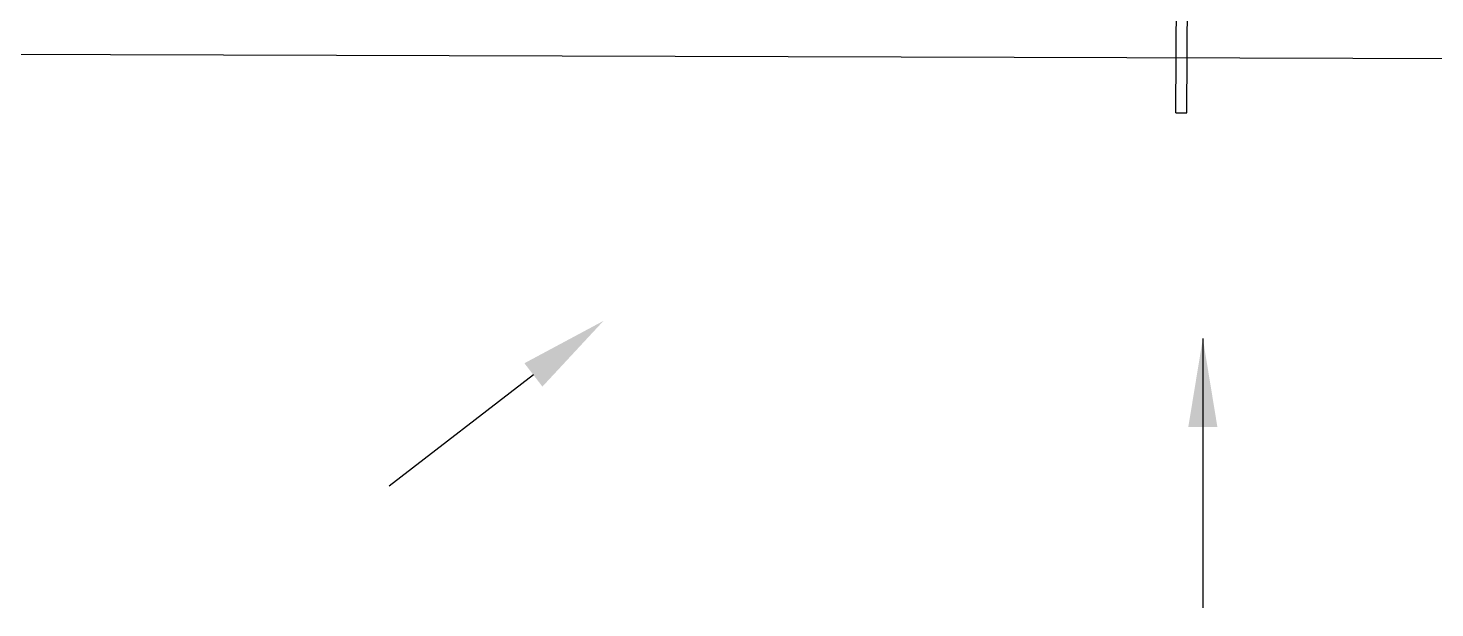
# Model space of a CAD drawing. Header units: feet. Extents: x 26064 to 27719, y 16802 to 28989.
# Drawn here: x 26944.1 to 27071.3, y 17783.4 to 17835.8 of the extents above; entities that cross this region are included whole.
import ezdxf

# ---------------------------------------------------------------- set-up
doc = ezdxf.new("R2010")
doc.units = ezdxf.units.FT
doc.header["$LTSCALE"] = 50
doc.header["$MEASUREMENT"] = 0
for name, color, linetype in [('SD-OUTER-PRIVATE', 6, 'Continuous'), ('SD-STRUCTURE', 6, 'Continuous'), ('SIDEWALK', 9, 'Continuous')]:
    doc.layers.add(name, color=color, linetype=linetype)
doc.styles.add('ls80', font='simplex', dxfattribs={"oblique": 15, "height": 4})
doc.dimstyles.new('dim', dxfattribs={"dimtxt": 0.18, "dimasz": 0.16, "dimexe": 0.0625, "dimexo": 0.0625, "dimgap": 0.03, "dimtad": 3, "dimdec": 4, "dimzin": 0, "dimdsep": 46, "dimtxsty": 'ls80', "dimcen": 0.09, "dimclrd": 256, "dimclre": 256, "dimclrt": 256, "dimaunit": 1, "dimadec": 4, "dimazin": 0, "dimtfac": 1, "dimtdec": 4, "dimtofl": 0, "dimtmove": 2, "dimatfit": 3, "dimfxl": 0, "dimtolj": 1, "dimtzin": 0, "dimlwd": -1, "dimlwe": -1, "dimarcsym": 0})

msp = doc.modelspace()

# ---------------------------------------------------------------- linework, layer by layer
at = {"layer": 'SD-OUTER-PRIVATE', "color": 7}
for p, q in [((27047.8978, 17828.10243), (27048.72514, 17947.67367)), ((27048.8978, 17828.09972), (27049.72514, 17947.67076)), ((27047.8978, 17828.10243), (27048.8978, 17828.09972))]:
    msp.add_line(p, q, dxfattribs=at)
at = {"layer": 'SD-STRUCTURE', "color": 7}
msp.add_lwpolyline([(26989.8188, 17804.41754), (26976.77365, 17794.36047)], dxfattribs=at)
msp.add_solid([(26989.00472, 17805.4735), (26996.15455, 17809.30204), (26990.63289, 17803.36159)], dxfattribs=at)
at = {"layer": 'SIDEWALK', "color": 7}
msp.add_line((26911.47075, 17833.50073), (27077.87277, 17833.01507), dxfattribs=at)

# ---------------------------------------------------------------- leaders
at = {"layer": 'SD-STRUCTURE', "color": 7}
msp.add_leader([(27050.35238, 17807.71085), (27050.35238, 17783.36161)], dimstyle='dim', override={"dimscale": 50, "dimtad": 0, "dimpost": "'"}, dxfattribs=at)

doc.saveas('drawing.dxf')
